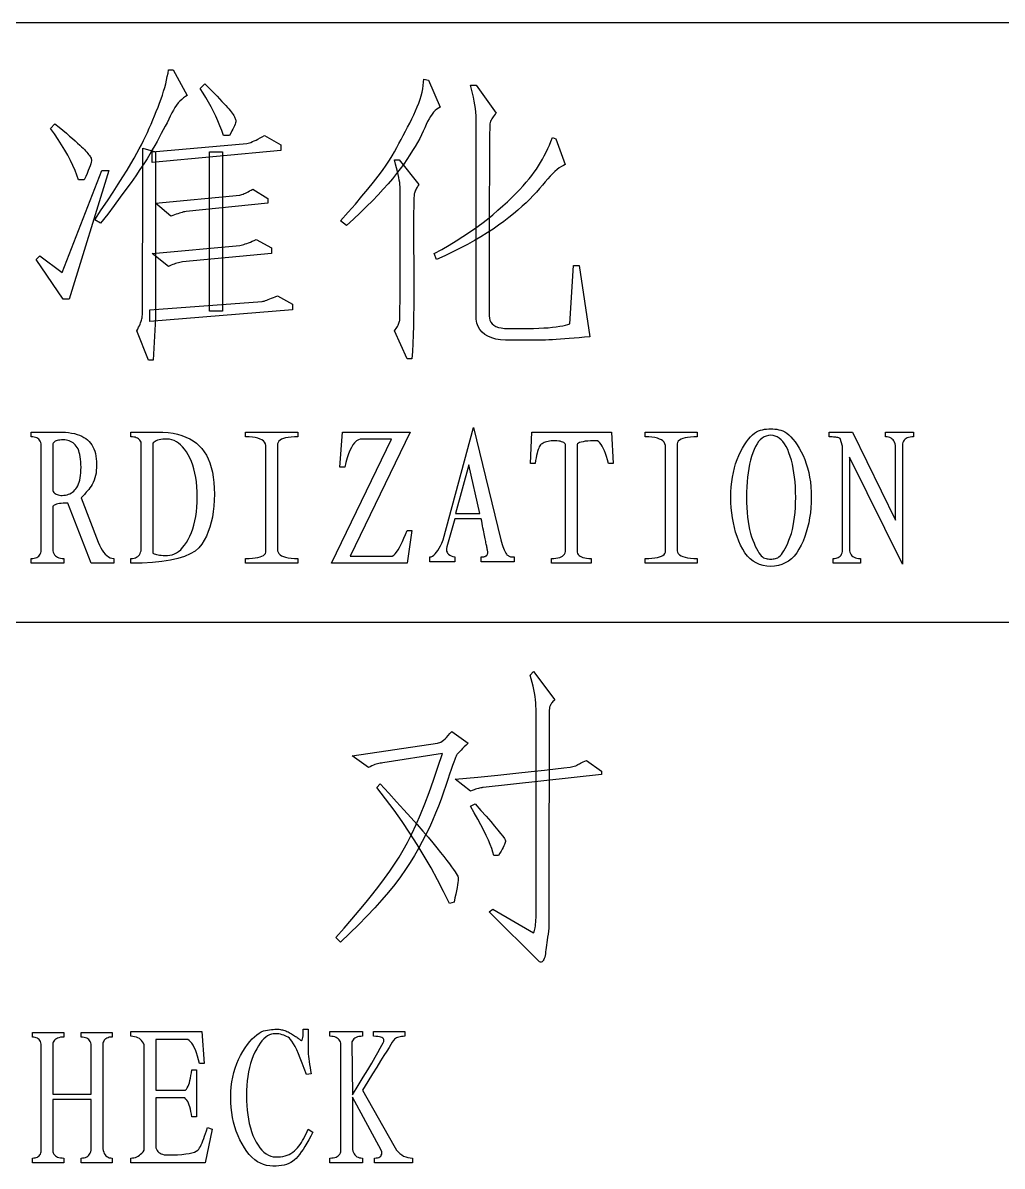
# Model space of a CAD drawing. Extents: x 0 to 420, y 0 to 297.
# Drawn here: x 242.16 to 251.97, y 23.56 to 35 of the extents above; entities that cross this region are included whole.
import ezdxf

# ---------------------------------------------------------------- set-up
doc = ezdxf.new("R2010")
doc.units = 0

msp = doc.modelspace()

# ---------------------------------------------------------------- linework, layer by layer
at = {"color": 7, "lineweight": 25}
for p, q in [((415, 35), (235, 35)), ((303, 29), (235, 29))]:
    msp.add_line(p, q, dxfattribs=at)
for points in [[(243.638, 34.067), (243.622, 34.035), (243.605, 34.001), (243.587, 33.967), (243.568, 33.93), (243.548, 33.893), (243.527, 33.854), (243.505, 33.814), (243.482, 33.773), (243.458, 33.73), (243.433, 33.686), (243.405, 33.639), (243.372, 33.588), (243.334, 33.531), (243.292, 33.469), (243.245, 33.402), (243.194, 33.331), (243.137, 33.254), (243.076, 33.173), (243.011, 33.086), (242.94, 32.995), (242.882, 33.03), (242.947, 33.128), (243.008, 33.22), (243.065, 33.306), (243.116, 33.386), (243.163, 33.459), (243.205, 33.527), (243.243, 33.589), (243.276, 33.645), (243.304, 33.695), (243.327, 33.739), (243.348, 33.78), (243.368, 33.821), (243.388, 33.863), (243.408, 33.904), (243.427, 33.946), (243.445, 33.987), (243.463, 34.029), (243.481, 34.071), (243.498, 34.113), (243.515, 34.155), (243.531, 34.197), (243.545, 34.238), (243.559, 34.278), (243.571, 34.316), (243.582, 34.354), (243.592, 34.391), (243.601, 34.428), (243.608, 34.463), (243.615, 34.497), (243.62, 34.53), (243.667, 34.53), (243.808, 34.272), (243.789, 34.262), (243.771, 34.249), (243.753, 34.234), (243.735, 34.217), (243.718, 34.198), (243.701, 34.176), (243.685, 34.152), (243.669, 34.126), (243.653, 34.098)], [(244.224, 34.138), (244.236, 34.123), (244.247, 34.109), (244.257, 34.096), (244.266, 34.083), (244.273, 34.072), (244.28, 34.061), (244.285, 34.051), (244.289, 34.042), (244.292, 34.034), (244.294, 34.026), (244.294, 34.018), (244.293, 34.009), (244.291, 33.998), (244.286, 33.985), (244.281, 33.971), (244.274, 33.955), (244.265, 33.937), (244.255, 33.918), (244.243, 33.897), (244.23, 33.874), (244.171, 33.874), (244.154, 33.923), (244.135, 33.971), (244.115, 34.019), (244.094, 34.067), (244.071, 34.114), (244.047, 34.161), (244.022, 34.207), (243.995, 34.253), (243.966, 34.298), (243.937, 34.343), (243.983, 34.39), (244.017, 34.355), (244.049, 34.323), (244.079, 34.293), (244.106, 34.265), (244.131, 34.239), (244.154, 34.214), (244.175, 34.192), (244.193, 34.172), (244.21, 34.154)], [(246.187, 33.95), (246.171, 33.915), (246.154, 33.879), (246.135, 33.842), (246.113, 33.803), (246.09, 33.763), (246.064, 33.721), (246.036, 33.678), (246.007, 33.633), (245.975, 33.587), (245.94, 33.54), (245.903, 33.491), (245.863, 33.44), (245.818, 33.388), (245.77, 33.334), (245.718, 33.278), (245.662, 33.22), (245.602, 33.161), (245.539, 33.099), (245.472, 33.036), (245.401, 32.972), (245.343, 33.018), (245.42, 33.105), (245.491, 33.187), (245.557, 33.264), (245.617, 33.336), (245.671, 33.404), (245.72, 33.466), (245.763, 33.524), (245.8, 33.577), (245.832, 33.625), (245.858, 33.669), (245.882, 33.71), (245.905, 33.751), (245.927, 33.792), (245.949, 33.833), (245.971, 33.874), (245.993, 33.915), (246.014, 33.956), (246.035, 33.997), (246.055, 34.038), (246.075, 34.079), (246.094, 34.12), (246.111, 34.159), (246.126, 34.197), (246.139, 34.235), (246.15, 34.271), (246.159, 34.306), (246.166, 34.34), (246.171, 34.373), (246.174, 34.405), (246.175, 34.436), (246.222, 34.425), (246.339, 34.155), (246.323, 34.147), (246.307, 34.136), (246.291, 34.122), (246.275, 34.106), (246.26, 34.086), (246.245, 34.064), (246.23, 34.04), (246.215, 34.013), (246.201, 33.983)], [(247.64, 31.987), (247.675, 32.573), (247.733, 32.573), (247.839, 31.858), (247.784, 31.854), (247.731, 31.849), (247.681, 31.845), (247.633, 31.841), (247.587, 31.838), (247.544, 31.834), (247.503, 31.831), (247.464, 31.828), (247.428, 31.826), (247.394, 31.823), (246.995, 31.823), (246.944, 31.827), (246.897, 31.835), (246.856, 31.847), (246.819, 31.863), (246.787, 31.882), (246.76, 31.905), (246.738, 31.931), (246.721, 31.962), (246.709, 31.996), (246.702, 32.034), (246.702, 34.003), (246.702, 34.036), (246.7, 34.07), (246.697, 34.106), (246.693, 34.142), (246.688, 34.179), (246.681, 34.217), (246.673, 34.256), (246.665, 34.295), (246.655, 34.336), (246.644, 34.378), (246.702, 34.378), (246.901, 34.097), (246.89, 34.085), (246.88, 34.073), (246.871, 34.061), (246.863, 34.05), (246.856, 34.038), (246.85, 34.026), (246.845, 34.015), (246.841, 34.003), (246.839, 33.991), (246.837, 33.979), (246.836, 33.95), (246.835, 33.884), (246.834, 33.783), (246.833, 33.646), (246.833, 33.473), (246.832, 33.264), (246.832, 33.019), (246.831, 32.738), (246.831, 32.422), (246.831, 32.069), (246.833, 32.045), (246.839, 32.023), (246.848, 32.004), (246.861, 31.987), (246.878, 31.973), (246.899, 31.961), (246.923, 31.952), (246.951, 31.946), (246.983, 31.942), (247.019, 31.94), (247.276, 31.94), (247.329, 31.943), (247.377, 31.946), (247.422, 31.949), (247.464, 31.953), (247.502, 31.958), (247.537, 31.963), (247.568, 31.968), (247.595, 31.974), (247.619, 31.98)], [(242.718, 33.429), (242.702, 33.476), (242.684, 33.524), (242.663, 33.573), (242.639, 33.624), (242.612, 33.675), (242.583, 33.727), (242.55, 33.78), (242.515, 33.834), (242.477, 33.888), (242.437, 33.944), (242.483, 33.991), (242.524, 33.957), (242.562, 33.925), (242.597, 33.895), (242.63, 33.867), (242.659, 33.842), (242.686, 33.818), (242.71, 33.797), (242.731, 33.777), (242.749, 33.76), (242.765, 33.745), (242.778, 33.731), (242.79, 33.718), (242.802, 33.706), (242.812, 33.694), (242.82, 33.684), (242.828, 33.673), (242.834, 33.664), (242.84, 33.655), (242.844, 33.647), (242.847, 33.64), (242.848, 33.631), (242.848, 33.62), (242.845, 33.606), (242.841, 33.589), (242.835, 33.569), (242.827, 33.547), (242.817, 33.521), (242.805, 33.493), (242.792, 33.462), (242.776, 33.429)], [(243.456, 33.71), (244.405, 33.792), (244.418, 33.795), (244.431, 33.799), (244.446, 33.804), (244.462, 33.811), (244.479, 33.818), (244.497, 33.827), (244.516, 33.837), (244.537, 33.848), (244.558, 33.86), (244.581, 33.874), (244.745, 33.78), (244.745, 33.722), (243.456, 33.604)], [(246.978, 33.013), (246.925, 32.974), (246.87, 32.936), (246.811, 32.897), (246.749, 32.859), (246.683, 32.821), (246.614, 32.783), (246.542, 32.745), (246.466, 32.707), (246.386, 32.669), (246.304, 32.632), (246.28, 32.69), (246.356, 32.733), (246.43, 32.775), (246.5, 32.818), (246.568, 32.861), (246.633, 32.904), (246.696, 32.948), (246.756, 32.991), (246.813, 33.035), (246.867, 33.08), (246.919, 33.124), (246.968, 33.168), (247.014, 33.21), (247.057, 33.252), (247.098, 33.292), (247.136, 33.33), (247.171, 33.368), (247.203, 33.404), (247.232, 33.439), (247.259, 33.473), (247.282, 33.505), (247.304, 33.537), (247.325, 33.569), (247.345, 33.602), (247.365, 33.636), (247.383, 33.67), (247.401, 33.705), (247.418, 33.741), (247.434, 33.777), (247.449, 33.813), (247.464, 33.851), (247.499, 33.839), (247.593, 33.581), (247.574, 33.573), (247.554, 33.562), (247.533, 33.548), (247.511, 33.531), (247.489, 33.512), (247.466, 33.49), (247.441, 33.466), (247.417, 33.438), (247.391, 33.409), (247.364, 33.376), (247.336, 33.342), (247.306, 33.307), (247.273, 33.272), (247.238, 33.236), (247.2, 33.2), (247.16, 33.164), (247.118, 33.127), (247.074, 33.089), (247.027, 33.051)], [(243.362, 33.745), (243.491, 33.71), (243.491, 32.046), (243.468, 31.624), (243.421, 31.624), (243.304, 31.917), (243.313, 31.935), (243.321, 31.953), (243.328, 31.969), (243.335, 31.984), (243.34, 31.999), (243.345, 32.013), (243.349, 32.025), (243.352, 32.037), (243.355, 32.048), (243.356, 32.058), (243.358, 32.083), (243.359, 32.14), (243.359, 32.229), (243.36, 32.35), (243.361, 32.503), (243.361, 32.688), (243.362, 32.904), (243.362, 33.153), (243.362, 33.433)], [(244.03, 32.116), (244.03, 33.71), (244.159, 33.71), (244.159, 32.116)], [(246.081, 33.288), (246.079, 33.273), (246.077, 33.246), (246.076, 33.208), (246.075, 33.159), (246.074, 33.098), (246.073, 33.025), (246.073, 32.941), (246.074, 32.846), (246.074, 32.739), (246.075, 32.62), (246.076, 32.498), (246.076, 32.382), (246.076, 32.271), (246.075, 32.164), (246.074, 32.063), (246.072, 31.968), (246.069, 31.877), (246.066, 31.791), (246.062, 31.711), (246.058, 31.636), (246.011, 31.636), (245.882, 31.917), (245.891, 31.929), (245.899, 31.94), (245.906, 31.951), (245.913, 31.962), (245.918, 31.973), (245.923, 31.983), (245.927, 31.993), (245.931, 32.003), (245.933, 32.013), (245.935, 32.022), (245.936, 32.037), (245.937, 32.063), (245.938, 32.101), (245.938, 32.149), (245.939, 32.208), (245.94, 32.279), (245.94, 32.361), (245.94, 32.454), (245.94, 32.558), (245.94, 32.673), (245.94, 32.788), (245.94, 32.893), (245.94, 32.987), (245.94, 33.07), (245.94, 33.143), (245.94, 33.205), (245.94, 33.256), (245.94, 33.297), (245.94, 33.327), (245.94, 33.347), (245.94, 33.362), (245.938, 33.38), (245.935, 33.401), (245.931, 33.425), (245.926, 33.452), (245.919, 33.482), (245.912, 33.514), (245.903, 33.549), (245.893, 33.587), (245.882, 33.628), (245.929, 33.628), (246.128, 33.382), (246.121, 33.372), (246.115, 33.363), (246.109, 33.354), (246.104, 33.344), (246.099, 33.335), (246.094, 33.326), (246.09, 33.316), (246.087, 33.307), (246.084, 33.297)], [(242.554, 32.503), (242.952, 33.522), (243.022, 33.522), (242.624, 32.233), (242.565, 32.233), (242.296, 32.632), (242.331, 32.667)], [(244.464, 33.335), (244.616, 33.241), (244.616, 33.194), (243.796, 33.112), (243.784, 33.11), (243.771, 33.107), (243.758, 33.103), (243.743, 33.099), (243.729, 33.095), (243.713, 33.09), (243.697, 33.084), (243.68, 33.078), (243.662, 33.072), (243.644, 33.065), (243.491, 33.194), (244.335, 33.276), (244.345, 33.279), (244.355, 33.282), (244.366, 33.286), (244.378, 33.291), (244.391, 33.297), (244.404, 33.303), (244.418, 33.31), (244.432, 33.318), (244.448, 33.326)], [(243.62, 32.561), (243.456, 32.69), (244.335, 32.772), (244.347, 32.775), (244.36, 32.778), (244.374, 32.783), (244.389, 32.787), (244.405, 32.793), (244.422, 32.799), (244.44, 32.806), (244.459, 32.814), (244.478, 32.822), (244.499, 32.831), (244.651, 32.749), (244.651, 32.69), (243.761, 32.608), (243.747, 32.606), (243.733, 32.603), (243.719, 32.599), (243.705, 32.595), (243.69, 32.591), (243.676, 32.586), (243.662, 32.58), (243.648, 32.575), (243.634, 32.568)], [(244.71, 32.268), (244.862, 32.186), (244.862, 32.128), (243.433, 32.011), (243.433, 32.128), (244.558, 32.21), (244.568, 32.213), (244.579, 32.216), (244.591, 32.22), (244.605, 32.225), (244.619, 32.23), (244.635, 32.237), (244.652, 32.244), (244.67, 32.251), (244.689, 32.259)], [(242.462, 30.162), (242.462, 29.716), (242.466, 29.701), (242.472, 29.688), (242.479, 29.676), (242.487, 29.666), (242.497, 29.658), (242.509, 29.651), (242.522, 29.645), (242.537, 29.641), (242.554, 29.639), (242.572, 29.638), (242.572, 29.591), (242.244, 29.591), (242.244, 29.638), (242.26, 29.639), (242.275, 29.641), (242.289, 29.644), (242.301, 29.649), (242.312, 29.656), (242.321, 29.663), (242.329, 29.673), (242.336, 29.683), (242.341, 29.695), (242.345, 29.708), (242.345, 30.787), (242.341, 30.8), (242.336, 30.812), (242.329, 30.822), (242.321, 30.832), (242.312, 30.839), (242.301, 30.846), (242.289, 30.85), (242.275, 30.854), (242.26, 30.856), (242.244, 30.857), (242.244, 30.904), (242.587, 30.904), (242.619, 30.9), (242.649, 30.895), (242.678, 30.889), (242.704, 30.881), (242.729, 30.872), (242.752, 30.862), (242.773, 30.851), (242.792, 30.839), (242.81, 30.825), (242.826, 30.81), (242.84, 30.794), (242.852, 30.776), (242.863, 30.756), (242.873, 30.736), (242.881, 30.713), (242.888, 30.689), (242.893, 30.664), (242.897, 30.637), (242.899, 30.609), (242.9, 30.579), (242.899, 30.55), (242.897, 30.521), (242.894, 30.494), (242.889, 30.469), (242.883, 30.445), (242.876, 30.422), (242.867, 30.401), (242.857, 30.381), (242.846, 30.362), (242.833, 30.345), (242.821, 30.329), (242.809, 30.315), (242.797, 30.302), (242.787, 30.29), (242.778, 30.28), (242.769, 30.271), (242.762, 30.263), (242.755, 30.256), (242.749, 30.251), (242.744, 30.247), (242.915, 29.802), (242.928, 29.772), (242.942, 29.746), (242.956, 29.722), (242.97, 29.701), (242.986, 29.683), (243.002, 29.668), (243.018, 29.656), (243.035, 29.647), (243.053, 29.641), (243.072, 29.638), (243.072, 29.591), (242.845, 29.591), (242.611, 30.193), (242.587, 30.192), (242.565, 30.192), (242.545, 30.19), (242.527, 30.188), (242.511, 30.185), (242.497, 30.182), (242.486, 30.177), (242.476, 30.173), (242.468, 30.167)], [(243.244, 29.638), (243.26, 29.639), (243.275, 29.641), (243.289, 29.645), (243.301, 29.651), (243.312, 29.658), (243.321, 29.666), (243.329, 29.676), (243.336, 29.688), (243.341, 29.701), (243.345, 29.716), (243.345, 30.802), (243.34, 30.813), (243.334, 30.822), (243.326, 30.83), (243.318, 30.837), (243.308, 30.843), (243.297, 30.848), (243.286, 30.852), (243.273, 30.855), (243.259, 30.856), (243.244, 30.857), (243.244, 30.904), (243.564, 30.904), (243.616, 30.899), (243.665, 30.892), (243.711, 30.882), (243.754, 30.87), (243.794, 30.855), (243.832, 30.837), (243.867, 30.817), (243.899, 30.794), (243.928, 30.768), (243.955, 30.74), (243.978, 30.708), (244, 30.674), (244.018, 30.636), (244.035, 30.595), (244.048, 30.551), (244.06, 30.504), (244.068, 30.453), (244.075, 30.4), (244.078, 30.343), (244.08, 30.283), (244.078, 30.222), (244.075, 30.164), (244.068, 30.108), (244.06, 30.054), (244.048, 30.003), (244.035, 29.954), (244.018, 29.908), (244, 29.864), (243.978, 29.822), (243.955, 29.783), (243.925, 29.746), (243.886, 29.714), (243.838, 29.685), (243.781, 29.66), (243.714, 29.639), (243.639, 29.622), (243.554, 29.608), (243.46, 29.599), (243.356, 29.593), (243.244, 29.591)], [(244.712, 30.787), (244.712, 29.716), (244.717, 29.701), (244.725, 29.688), (244.737, 29.676), (244.752, 29.666), (244.771, 29.658), (244.793, 29.651), (244.818, 29.645), (244.847, 29.641), (244.88, 29.639), (244.915, 29.638), (244.915, 29.591), (244.392, 29.591), (244.392, 29.638), (244.428, 29.639), (244.46, 29.641), (244.489, 29.644), (244.515, 29.648), (244.537, 29.654), (244.555, 29.661), (244.57, 29.669), (244.582, 29.678), (244.59, 29.689), (244.595, 29.701), (244.595, 30.771), (244.59, 30.787), (244.582, 30.802), (244.57, 30.815), (244.555, 30.826), (244.537, 30.835), (244.515, 30.843), (244.489, 30.849), (244.46, 30.853), (244.428, 30.856), (244.392, 30.857), (244.392, 30.904), (244.915, 30.904), (244.915, 30.857), (244.88, 30.856), (244.847, 30.854), (244.818, 30.85), (244.793, 30.846), (244.771, 30.839), (244.752, 30.832), (244.737, 30.822), (244.725, 30.812), (244.717, 30.8)], [(245.853, 30.833), (245.54, 30.833), (245.521, 30.826), (245.502, 30.815), (245.484, 30.798), (245.467, 30.777), (245.451, 30.751), (245.435, 30.721), (245.421, 30.686), (245.408, 30.646), (245.396, 30.601), (245.384, 30.552), (245.337, 30.552), (245.361, 30.904), (246.04, 30.904), (245.439, 29.662), (245.861, 29.662), (245.875, 29.673), (245.889, 29.687), (245.904, 29.704), (245.918, 29.725), (245.933, 29.749), (245.948, 29.777), (245.963, 29.808), (245.978, 29.842), (245.994, 29.879), (246.009, 29.919), (246.056, 29.919), (246.009, 29.591), (245.251, 29.591)], [(246.814, 29.724), (246.812, 29.732), (246.81, 29.741), (246.809, 29.751), (246.806, 29.761), (246.804, 29.772), (246.802, 29.784), (246.799, 29.796), (246.796, 29.809), (246.794, 29.823), (246.79, 29.837), (246.787, 29.853), (246.784, 29.869), (246.78, 29.886), (246.777, 29.905), (246.773, 29.924), (246.769, 29.945), (246.765, 29.966), (246.76, 29.989), (246.756, 30.012), (246.751, 30.037), (246.486, 30.037), (246.408, 29.755), (246.404, 29.74), (246.403, 29.726), (246.405, 29.713), (246.409, 29.702), (246.415, 29.691), (246.425, 29.681), (246.436, 29.673), (246.45, 29.665), (246.467, 29.659), (246.486, 29.654), (246.486, 29.607), (246.236, 29.607), (246.236, 29.654), (246.25, 29.657), (246.264, 29.663), (246.277, 29.672), (246.291, 29.685), (246.304, 29.701), (246.317, 29.719), (246.33, 29.741), (246.343, 29.766), (246.356, 29.794), (246.369, 29.826), (246.673, 30.951), (246.947, 29.826), (246.954, 29.802), (246.962, 29.78), (246.969, 29.76), (246.975, 29.742), (246.982, 29.726), (246.988, 29.712), (246.994, 29.7), (246.999, 29.691), (247.004, 29.683), (247.009, 29.677), (247.014, 29.673), (247.02, 29.669), (247.025, 29.665), (247.032, 29.662), (247.038, 29.66), (247.046, 29.657), (247.053, 29.656), (247.062, 29.655), (247.07, 29.654), (247.08, 29.654), (247.08, 29.607), (246.751, 29.607), (246.751, 29.654), (246.759, 29.654), (246.766, 29.654), (246.773, 29.655), (246.779, 29.656), (246.785, 29.658), (246.79, 29.659), (246.795, 29.661), (246.799, 29.664), (246.803, 29.666), (246.806, 29.669), (246.809, 29.673), (246.811, 29.677), (246.813, 29.681), (246.815, 29.686), (246.816, 29.691), (246.816, 29.697), (246.816, 29.703), (246.816, 29.709), (246.815, 29.716)], [(247.915, 30.818), (247.88, 30.817), (247.847, 30.816), (247.818, 30.814), (247.793, 30.812), (247.771, 30.808), (247.752, 30.804), (247.737, 30.799), (247.725, 30.793), (247.717, 30.786), (247.712, 30.779), (247.712, 29.701), (247.717, 29.689), (247.723, 29.678), (247.732, 29.669), (247.742, 29.661), (247.755, 29.654), (247.77, 29.648), (247.788, 29.644), (247.807, 29.641), (247.829, 29.639), (247.853, 29.638), (247.853, 29.591), (247.455, 29.591), (247.455, 29.638), (247.478, 29.639), (247.5, 29.641), (247.52, 29.644), (247.537, 29.649), (247.552, 29.656), (247.565, 29.663), (247.576, 29.673), (247.585, 29.683), (247.591, 29.695), (247.595, 29.708), (247.595, 30.779), (247.591, 30.786), (247.585, 30.793), (247.577, 30.799), (247.568, 30.804), (247.556, 30.808), (247.543, 30.812), (247.527, 30.814), (247.51, 30.816), (247.491, 30.817), (247.47, 30.818), (247.452, 30.816), (247.435, 30.814), (247.42, 30.811), (247.405, 30.807), (247.392, 30.803), (247.38, 30.799), (247.37, 30.793), (247.36, 30.788), (247.352, 30.782), (247.345, 30.775), (247.339, 30.767), (247.333, 30.756), (247.327, 30.743), (247.321, 30.729), (247.316, 30.711), (247.31, 30.692), (247.305, 30.67), (247.3, 30.646), (247.295, 30.62), (247.29, 30.591), (247.244, 30.591), (247.259, 30.904), (248.056, 30.904), (248.072, 30.591), (248.025, 30.591), (248.015, 30.627), (248.005, 30.66), (247.995, 30.69), (247.985, 30.717), (247.974, 30.742), (247.963, 30.763), (247.952, 30.781), (247.94, 30.796), (247.928, 30.808)], [(248.712, 30.787), (248.712, 29.716), (248.717, 29.701), (248.725, 29.688), (248.737, 29.676), (248.752, 29.666), (248.771, 29.658), (248.793, 29.651), (248.818, 29.645), (248.847, 29.641), (248.88, 29.639), (248.915, 29.638), (248.915, 29.591), (248.392, 29.591), (248.392, 29.638), (248.428, 29.639), (248.46, 29.641), (248.489, 29.644), (248.515, 29.648), (248.537, 29.654), (248.555, 29.661), (248.57, 29.669), (248.582, 29.678), (248.59, 29.689), (248.595, 29.701), (248.595, 30.771), (248.59, 30.787), (248.582, 30.802), (248.57, 30.815), (248.555, 30.826), (248.537, 30.835), (248.515, 30.843), (248.489, 30.849), (248.46, 30.853), (248.428, 30.856), (248.392, 30.857), (248.392, 30.904), (248.915, 30.904), (248.915, 30.857), (248.88, 30.856), (248.847, 30.854), (248.818, 30.85), (248.793, 30.846), (248.771, 30.839), (248.752, 30.832), (248.737, 30.822), (248.725, 30.812), (248.717, 30.8)], [(249.349, 30.708), (249.369, 30.744), (249.388, 30.777), (249.408, 30.806), (249.428, 30.833), (249.448, 30.856), (249.468, 30.876), (249.488, 30.892), (249.508, 30.906), (249.528, 30.916), (249.548, 30.923), (249.569, 30.928), (249.589, 30.932), (249.609, 30.935), (249.63, 30.936), (249.65, 30.937), (249.67, 30.936), (249.69, 30.935), (249.711, 30.932), (249.731, 30.928), (249.751, 30.923), (249.772, 30.916), (249.792, 30.906), (249.812, 30.892), (249.833, 30.876), (249.853, 30.856), (249.873, 30.833), (249.894, 30.806), (249.914, 30.777), (249.934, 30.744), (249.955, 30.708), (249.974, 30.67), (249.991, 30.63), (250.006, 30.588), (250.02, 30.545), (250.031, 30.5), (250.04, 30.454), (250.047, 30.406), (250.052, 30.356), (250.055, 30.304), (250.056, 30.251), (250.055, 30.198), (250.052, 30.146), (250.047, 30.095), (250.04, 30.045), (250.031, 29.996), (250.02, 29.949), (250.006, 29.903), (249.991, 29.858), (249.974, 29.814), (249.955, 29.771), (249.933, 29.731), (249.91, 29.695), (249.884, 29.663), (249.857, 29.636), (249.828, 29.613), (249.796, 29.594), (249.763, 29.579), (249.727, 29.568), (249.689, 29.562), (249.65, 29.56), (249.61, 29.562), (249.573, 29.568), (249.537, 29.579), (249.504, 29.594), (249.473, 29.613), (249.444, 29.636), (249.417, 29.663), (249.392, 29.695), (249.37, 29.731), (249.349, 29.771), (249.33, 29.814), (249.314, 29.858), (249.299, 29.903), (249.287, 29.949), (249.276, 29.996), (249.267, 30.045), (249.26, 30.095), (249.255, 30.146), (249.252, 30.198), (249.251, 30.251), (249.252, 30.304), (249.255, 30.356), (249.26, 30.406), (249.267, 30.454), (249.276, 30.5), (249.287, 30.545), (249.299, 30.588), (249.314, 30.63), (249.33, 30.67)], [(250.369, 30.763), (250.345, 30.841), (250.338, 30.844), (250.331, 30.847), (250.322, 30.849), (250.313, 30.851), (250.302, 30.853), (250.291, 30.854), (250.278, 30.855), (250.265, 30.856), (250.251, 30.857), (250.236, 30.857), (250.236, 30.904), (250.47, 30.904), (250.9, 30.021), (250.9, 30.771), (250.896, 30.787), (250.891, 30.802), (250.884, 30.815), (250.876, 30.826), (250.867, 30.835), (250.856, 30.843), (250.844, 30.849), (250.83, 30.853), (250.815, 30.856), (250.798, 30.857), (250.798, 30.904), (251.08, 30.904), (251.08, 30.857), (251.062, 30.856), (251.045, 30.854), (251.03, 30.85), (251.017, 30.846), (251.005, 30.839), (250.995, 30.832), (250.987, 30.822), (250.98, 30.812), (250.974, 30.8), (250.97, 30.787), (250.97, 29.583), (250.439, 30.654), (250.439, 29.716), (250.443, 29.701), (250.448, 29.688), (250.455, 29.676), (250.464, 29.666), (250.474, 29.658), (250.486, 29.651), (250.499, 29.645), (250.514, 29.641), (250.53, 29.639), (250.548, 29.638), (250.548, 29.591), (250.275, 29.591), (250.275, 29.638), (250.29, 29.639), (250.304, 29.641), (250.316, 29.644), (250.327, 29.649), (250.337, 29.656), (250.346, 29.663), (250.354, 29.673), (250.36, 29.683), (250.365, 29.695), (250.369, 29.708)], [(242.697, 30.763), (242.687, 30.775), (242.676, 30.786), (242.665, 30.795), (242.653, 30.803), (242.64, 30.81), (242.626, 30.816), (242.612, 30.82), (242.597, 30.823), (242.581, 30.825), (242.564, 30.826), (242.547, 30.825), (242.532, 30.824), (242.519, 30.822), (242.506, 30.819), (242.496, 30.816), (242.486, 30.812), (242.478, 30.806), (242.471, 30.801), (242.466, 30.794), (242.462, 30.787), (242.462, 30.318), (242.466, 30.309), (242.471, 30.301), (242.477, 30.294), (242.485, 30.288), (242.494, 30.283), (242.504, 30.278), (242.515, 30.275), (242.527, 30.273), (242.541, 30.271), (242.556, 30.271), (242.573, 30.272), (242.589, 30.274), (242.604, 30.277), (242.619, 30.282), (242.633, 30.287), (242.647, 30.295), (242.659, 30.303), (242.671, 30.313), (242.682, 30.325), (242.693, 30.337), (242.702, 30.351), (242.711, 30.367), (242.719, 30.385), (242.725, 30.404), (242.731, 30.424), (242.735, 30.447), (242.739, 30.47), (242.742, 30.496), (242.743, 30.523), (242.744, 30.552), (242.743, 30.581), (242.742, 30.608), (242.739, 30.633), (242.736, 30.657), (242.732, 30.679), (242.727, 30.699), (242.721, 30.718), (242.714, 30.735), (242.706, 30.75)], [(243.462, 29.693), (243.469, 29.688), (243.478, 29.684), (243.489, 29.681), (243.501, 29.678), (243.515, 29.675), (243.531, 29.673), (243.548, 29.671), (243.567, 29.67), (243.588, 29.67), (243.611, 29.669), (243.634, 29.671), (243.657, 29.676), (243.679, 29.684), (243.7, 29.695), (243.721, 29.709), (243.742, 29.727), (243.761, 29.748), (243.781, 29.772), (243.8, 29.799), (243.818, 29.829), (243.835, 29.863), (243.85, 29.898), (243.864, 29.935), (243.875, 29.974), (243.885, 30.016), (243.893, 30.06), (243.9, 30.105), (243.904, 30.153), (243.907, 30.203), (243.908, 30.255), (243.907, 30.307), (243.904, 30.357), (243.9, 30.405), (243.893, 30.45), (243.885, 30.494), (243.875, 30.535), (243.864, 30.574), (243.85, 30.61), (243.835, 30.645), (243.818, 30.677), (243.8, 30.707), (243.781, 30.733), (243.761, 30.757), (243.741, 30.777), (243.72, 30.794), (243.699, 30.808), (243.677, 30.819), (243.654, 30.827), (243.631, 30.832), (243.607, 30.833), (243.584, 30.833), (243.562, 30.832), (243.543, 30.829), (243.526, 30.826), (243.51, 30.822), (243.497, 30.817), (243.485, 30.81), (243.476, 30.803), (243.468, 30.795), (243.462, 30.787)], [(249.408, 30.251), (249.408, 30.199), (249.41, 30.148), (249.413, 30.099), (249.418, 30.053), (249.423, 30.009), (249.43, 29.967), (249.438, 29.928), (249.448, 29.89), (249.458, 29.855), (249.47, 29.822), (249.483, 29.791), (249.495, 29.763), (249.507, 29.738), (249.52, 29.716), (249.532, 29.697), (249.544, 29.68), (249.556, 29.666), (249.568, 29.655), (249.579, 29.647), (249.591, 29.642), (249.603, 29.638), (249.615, 29.636), (249.626, 29.634), (249.638, 29.633), (249.65, 29.632), (249.662, 29.633), (249.673, 29.634), (249.685, 29.636), (249.697, 29.638), (249.708, 29.642), (249.72, 29.647), (249.732, 29.655), (249.744, 29.666), (249.757, 29.68), (249.769, 29.697), (249.782, 29.716), (249.794, 29.738), (249.807, 29.763), (249.82, 29.791), (249.833, 29.822), (249.846, 29.855), (249.857, 29.89), (249.867, 29.928), (249.876, 29.967), (249.883, 30.009), (249.889, 30.053), (249.894, 30.099), (249.897, 30.148), (249.899, 30.199), (249.9, 30.251), (249.899, 30.304), (249.897, 30.355), (249.894, 30.405), (249.889, 30.452), (249.883, 30.497), (249.876, 30.541), (249.867, 30.583), (249.857, 30.623), (249.846, 30.661), (249.833, 30.697), (249.82, 30.73), (249.805, 30.76), (249.789, 30.786), (249.772, 30.809), (249.754, 30.828), (249.735, 30.844), (249.716, 30.857), (249.695, 30.865), (249.673, 30.871), (249.65, 30.872), (249.627, 30.871), (249.605, 30.865), (249.584, 30.857), (249.565, 30.844), (249.546, 30.828), (249.529, 30.809), (249.513, 30.786), (249.497, 30.76), (249.483, 30.73), (249.47, 30.697), (249.458, 30.661), (249.448, 30.623), (249.438, 30.583), (249.43, 30.541), (249.423, 30.497), (249.418, 30.452), (249.413, 30.405), (249.41, 30.355), (249.408, 30.304)], [(246.736, 30.091), (246.626, 30.576), (246.494, 30.091)], [(247.435, 28.143), (247.433, 28.115), (247.432, 28.044), (247.432, 27.93), (247.431, 27.774), (247.43, 27.575), (247.43, 27.333), (247.429, 27.049), (247.429, 26.722), (247.429, 26.353), (247.429, 25.94), (247.424, 25.908), (247.42, 25.878), (247.416, 25.848), (247.412, 25.82), (247.408, 25.794), (247.405, 25.769), (247.402, 25.745), (247.399, 25.723), (247.396, 25.702), (247.394, 25.683), (247.391, 25.665), (247.387, 25.649), (247.383, 25.636), (247.379, 25.624), (247.373, 25.615), (247.367, 25.608), (247.36, 25.603), (247.352, 25.6), (247.344, 25.599), (247.335, 25.601), (246.831, 26.104), (246.866, 26.128), (247.276, 25.893), (247.281, 25.904), (247.285, 25.916), (247.288, 25.929), (247.291, 25.944), (247.294, 25.961), (247.296, 25.979), (247.298, 25.999), (247.299, 26.021), (247.3, 26.044), (247.3, 26.069), (247.3, 28.132), (247.299, 28.163), (247.297, 28.194), (247.295, 28.226), (247.29, 28.259), (247.285, 28.293), (247.279, 28.327), (247.271, 28.362), (247.262, 28.398), (247.252, 28.434), (247.241, 28.472), (247.276, 28.507), (247.487, 28.226), (247.478, 28.216), (247.47, 28.207), (247.463, 28.198), (247.456, 28.19), (247.451, 28.182), (247.446, 28.173), (247.442, 28.166), (247.439, 28.158), (247.436, 28.151)], [(246.04, 26.597), (245.994, 26.525), (245.943, 26.452), (245.886, 26.377), (245.824, 26.3), (245.757, 26.222), (245.685, 26.141), (245.607, 26.058), (245.524, 25.974), (245.436, 25.888), (245.343, 25.8), (245.296, 25.847), (245.378, 25.939), (245.456, 26.029), (245.53, 26.116), (245.6, 26.2), (245.665, 26.282), (245.726, 26.361), (245.783, 26.437), (245.836, 26.51), (245.884, 26.581), (245.929, 26.649), (245.971, 26.72), (246.014, 26.798), (246.056, 26.883), (246.099, 26.976), (246.143, 27.076), (246.186, 27.183), (246.23, 27.298), (246.274, 27.42), (246.318, 27.55), (246.362, 27.686), (245.765, 27.593), (245.753, 27.592), (245.74, 27.591), (245.727, 27.588), (245.714, 27.585), (245.7, 27.581), (245.686, 27.576), (245.671, 27.57), (245.656, 27.563), (245.64, 27.555), (245.624, 27.546), (245.46, 27.663), (246.315, 27.792), (246.325, 27.793), (246.336, 27.797), (246.348, 27.802), (246.36, 27.811), (246.374, 27.821), (246.389, 27.834), (246.404, 27.849), (246.42, 27.867), (246.438, 27.887), (246.456, 27.909), (246.62, 27.792), (246.6, 27.772), (246.582, 27.753), (246.565, 27.737), (246.551, 27.722), (246.538, 27.708), (246.527, 27.697), (246.518, 27.687), (246.511, 27.679), (246.506, 27.673), (246.503, 27.669), (246.5, 27.662), (246.494, 27.648), (246.486, 27.628), (246.477, 27.601), (246.465, 27.568), (246.451, 27.528), (246.435, 27.481), (246.417, 27.427), (246.396, 27.367), (246.374, 27.3), (246.35, 27.229), (246.323, 27.159), (246.295, 27.089), (246.264, 27.018), (246.232, 26.948), (246.198, 26.878), (246.161, 26.808), (246.123, 26.737), (246.082, 26.667)], [(247.956, 27.511), (247.956, 27.476), (246.772, 27.347), (246.765, 27.346), (246.756, 27.345), (246.746, 27.343), (246.735, 27.341), (246.723, 27.338), (246.709, 27.334), (246.695, 27.329), (246.679, 27.324), (246.662, 27.318), (246.644, 27.311), (246.491, 27.429), (246.716, 27.451), (246.918, 27.472), (247.097, 27.49), (247.252, 27.506), (247.385, 27.521), (247.494, 27.533), (247.58, 27.544), (247.642, 27.552), (247.682, 27.559), (247.698, 27.563), (247.704, 27.567), (247.71, 27.571), (247.718, 27.576), (247.726, 27.58), (247.736, 27.585), (247.747, 27.591), (247.76, 27.597), (247.773, 27.603), (247.788, 27.609), (247.804, 27.616)], [(246.48, 26.198), (246.433, 26.186), (246.375, 26.306), (246.314, 26.424), (246.249, 26.542), (246.181, 26.659), (246.11, 26.775), (246.036, 26.891), (245.959, 27.006), (245.878, 27.12), (245.794, 27.234), (245.706, 27.347), (245.741, 27.382), (245.825, 27.291), (245.904, 27.204), (245.978, 27.123), (246.046, 27.047), (246.109, 26.976), (246.167, 26.91), (246.219, 26.849), (246.266, 26.793), (246.308, 26.742), (246.345, 26.696), (246.377, 26.655), (246.406, 26.617), (246.432, 26.583), (246.454, 26.553), (246.474, 26.526), (246.49, 26.504), (246.502, 26.485), (246.512, 26.469), (246.518, 26.458), (246.521, 26.45), (246.521, 26.442), (246.521, 26.431), (246.519, 26.415), (246.517, 26.396), (246.513, 26.372), (246.509, 26.345), (246.503, 26.314), (246.496, 26.279), (246.488, 26.241)], [(246.644, 27.159), (246.69, 27.183), (246.748, 27.118), (246.8, 27.059), (246.846, 27.007), (246.885, 26.96), (246.919, 26.92), (246.946, 26.887), (246.968, 26.859), (246.983, 26.838), (246.992, 26.822), (246.995, 26.813), (246.994, 26.807), (246.992, 26.798), (246.989, 26.788), (246.984, 26.776), (246.978, 26.762), (246.97, 26.747), (246.961, 26.729), (246.95, 26.71), (246.938, 26.689), (246.925, 26.667), (246.878, 26.667), (246.869, 26.699), (246.857, 26.735), (246.842, 26.775), (246.824, 26.819), (246.802, 26.866), (246.777, 26.917), (246.748, 26.972), (246.717, 27.031), (246.682, 27.093)], [(242.345, 24.779), (242.341, 24.792), (242.337, 24.804), (242.331, 24.815), (242.324, 24.824), (242.316, 24.831), (242.307, 24.838), (242.296, 24.843), (242.285, 24.846), (242.273, 24.848), (242.259, 24.849), (242.259, 24.896), (242.572, 24.896), (242.572, 24.849), (242.554, 24.848), (242.537, 24.847), (242.522, 24.843), (242.509, 24.839), (242.497, 24.833), (242.487, 24.827), (242.479, 24.818), (242.472, 24.809), (242.466, 24.798), (242.462, 24.787), (242.462, 24.279), (242.845, 24.279), (242.845, 24.779), (242.841, 24.792), (242.836, 24.804), (242.829, 24.815), (242.821, 24.824), (242.812, 24.831), (242.801, 24.838), (242.789, 24.843), (242.775, 24.846), (242.76, 24.848), (242.744, 24.849), (242.744, 24.896), (243.056, 24.896), (243.056, 24.849), (243.041, 24.848), (243.027, 24.847), (243.015, 24.843), (243.004, 24.839), (242.994, 24.833), (242.985, 24.827), (242.977, 24.818), (242.971, 24.809), (242.966, 24.798), (242.962, 24.787), (242.962, 23.732), (242.966, 23.714), (242.971, 23.698), (242.977, 23.684), (242.985, 23.672), (242.994, 23.662), (243.004, 23.653), (243.015, 23.647), (243.027, 23.642), (243.041, 23.639), (243.056, 23.638), (243.056, 23.591), (242.744, 23.591), (242.744, 23.638), (242.76, 23.639), (242.775, 23.641), (242.789, 23.645), (242.801, 23.651), (242.812, 23.658), (242.821, 23.666), (242.829, 23.676), (242.836, 23.688), (242.841, 23.701), (242.845, 23.716), (242.845, 24.224), (242.462, 24.224), (242.462, 23.701), (242.466, 23.689), (242.472, 23.678), (242.479, 23.669), (242.487, 23.661), (242.497, 23.654), (242.509, 23.648), (242.522, 23.644), (242.537, 23.641), (242.554, 23.639), (242.572, 23.638), (242.572, 23.591), (242.259, 23.591), (242.259, 23.638), (242.273, 23.639), (242.285, 23.641), (242.296, 23.644), (242.307, 23.648), (242.316, 23.654), (242.324, 23.661), (242.331, 23.669), (242.337, 23.678), (242.341, 23.689), (242.345, 23.701)], [(243.931, 24.583), (243.921, 24.622), (243.911, 24.658), (243.901, 24.69), (243.89, 24.72), (243.878, 24.745), (243.866, 24.768), (243.854, 24.787), (243.841, 24.803), (243.828, 24.816), (243.814, 24.826), (243.494, 24.826), (243.494, 24.318), (243.532, 24.318), (243.568, 24.318), (243.602, 24.318), (243.635, 24.318), (243.665, 24.318), (243.694, 24.318), (243.721, 24.318), (243.746, 24.318), (243.769, 24.318), (243.79, 24.318), (243.8, 24.328), (243.808, 24.341), (243.816, 24.356), (243.823, 24.373), (243.83, 24.392), (243.835, 24.413), (243.841, 24.437), (243.845, 24.463), (243.85, 24.491), (243.853, 24.521), (243.9, 24.521), (243.9, 24.052), (243.853, 24.052), (243.849, 24.079), (243.845, 24.105), (243.84, 24.128), (243.834, 24.15), (243.828, 24.169), (243.82, 24.187), (243.812, 24.203), (243.803, 24.217), (243.793, 24.229), (243.783, 24.24), (243.746, 24.24), (243.711, 24.24), (243.678, 24.24), (243.646, 24.24), (243.617, 24.24), (243.589, 24.24), (243.562, 24.24), (243.538, 24.24), (243.515, 24.24), (243.494, 24.24), (243.494, 23.74), (243.499, 23.726), (243.506, 23.714), (243.514, 23.704), (243.524, 23.695), (243.535, 23.687), (243.547, 23.681), (243.561, 23.676), (243.576, 23.672), (243.593, 23.67), (243.611, 23.669), (243.663, 23.67), (243.711, 23.672), (243.754, 23.675), (243.792, 23.679), (243.826, 23.684), (243.855, 23.69), (243.879, 23.698), (243.898, 23.707), (243.913, 23.717), (243.923, 23.728), (243.931, 23.741), (243.939, 23.755), (243.947, 23.772), (243.956, 23.79), (243.964, 23.811), (243.973, 23.833), (243.982, 23.858), (243.991, 23.884), (244, 23.912), (244.009, 23.943), (244.056, 23.927), (243.986, 23.591), (243.244, 23.591), (243.244, 23.638), (243.259, 23.639), (243.274, 23.641), (243.288, 23.645), (243.302, 23.651), (243.316, 23.658), (243.329, 23.666), (243.341, 23.676), (243.354, 23.688), (243.365, 23.701), (243.376, 23.716), (243.376, 24.771), (243.369, 24.787), (243.361, 24.802), (243.351, 24.815), (243.34, 24.826), (243.328, 24.835), (243.314, 24.843), (243.298, 24.849), (243.281, 24.853), (243.263, 24.856), (243.244, 24.857), (243.244, 24.904), (243.955, 24.904), (243.978, 24.583)], [(244.244, 24.247), (244.245, 24.3), (244.248, 24.351), (244.254, 24.4), (244.263, 24.448), (244.274, 24.495), (244.287, 24.539), (244.303, 24.583), (244.321, 24.625), (244.342, 24.665), (244.365, 24.704), (244.389, 24.741), (244.412, 24.774), (244.436, 24.804), (244.459, 24.83), (244.482, 24.853), (244.504, 24.872), (244.527, 24.888), (244.548, 24.901), (244.57, 24.91), (244.591, 24.915), (244.612, 24.919), (244.631, 24.922), (244.65, 24.924), (244.667, 24.926), (244.684, 24.927), (244.7, 24.928), (244.714, 24.927), (244.727, 24.927), (244.74, 24.925), (244.751, 24.923), (244.762, 24.921), (244.773, 24.918), (244.784, 24.914), (244.795, 24.91), (244.806, 24.906), (244.817, 24.901), (244.828, 24.895), (244.839, 24.889), (244.85, 24.883), (244.861, 24.876), (244.871, 24.869), (244.882, 24.863), (244.891, 24.856), (244.9, 24.85), (244.909, 24.844), (244.917, 24.838), (244.924, 24.833), (244.931, 24.828), (244.937, 24.823), (244.943, 24.818), (244.948, 24.815), (244.953, 24.815), (244.957, 24.818), (244.96, 24.824), (244.963, 24.833), (244.966, 24.846), (244.968, 24.862), (244.969, 24.88), (244.97, 24.902), (244.97, 24.927), (245.017, 24.927), (245.017, 24.911), (245.017, 24.895), (245.017, 24.878), (245.017, 24.861), (245.017, 24.843), (245.017, 24.825), (245.017, 24.806), (245.017, 24.787), (245.017, 24.768), (245.017, 24.747), (245.017, 24.727), (245.018, 24.704), (245.02, 24.681), (245.022, 24.656), (245.025, 24.63), (245.028, 24.603), (245.032, 24.575), (245.037, 24.545), (245.042, 24.514), (245.048, 24.482), (245.001, 24.474), (244.98, 24.534), (244.96, 24.589), (244.94, 24.638), (244.921, 24.682), (244.904, 24.721), (244.887, 24.755), (244.871, 24.783), (244.856, 24.807), (244.842, 24.825), (244.83, 24.837), (244.817, 24.847), (244.803, 24.855), (244.789, 24.862), (244.774, 24.869), (244.758, 24.873), (244.742, 24.877), (244.725, 24.88), (244.707, 24.881), (244.689, 24.881), (244.669, 24.88), (244.65, 24.877), (244.631, 24.87), (244.612, 24.86), (244.593, 24.847), (244.575, 24.83), (244.556, 24.81), (244.538, 24.787), (244.521, 24.76), (244.503, 24.73), (244.486, 24.697), (244.469, 24.661), (244.455, 24.623), (244.442, 24.584), (244.431, 24.543), (244.421, 24.5), (244.414, 24.456), (244.408, 24.41), (244.403, 24.363), (244.401, 24.314), (244.4, 24.263), (244.401, 24.212), (244.403, 24.163), (244.407, 24.116), (244.413, 24.07), (244.42, 24.026), (244.429, 23.983), (244.44, 23.942), (244.452, 23.903), (244.466, 23.865), (244.482, 23.829), (244.499, 23.796), (244.517, 23.766), (244.535, 23.739), (244.555, 23.716), (244.576, 23.697), (244.597, 23.68), (244.62, 23.668), (244.643, 23.658), (244.667, 23.652), (244.693, 23.65), (244.718, 23.65), (244.742, 23.652), (244.765, 23.655), (244.787, 23.66), (244.808, 23.666), (244.828, 23.675), (244.846, 23.685), (244.864, 23.696), (244.881, 23.709), (244.896, 23.724), (244.91, 23.74), (244.925, 23.757), (244.938, 23.775), (244.951, 23.794), (244.963, 23.814), (244.975, 23.835), (244.986, 23.856), (244.997, 23.879), (245.007, 23.903), (245.017, 23.927), (245.064, 23.896), (245.044, 23.857), (245.024, 23.82), (245.005, 23.786), (244.986, 23.754), (244.967, 23.725), (244.949, 23.699), (244.931, 23.675), (244.914, 23.653), (244.897, 23.635), (244.88, 23.619), (244.863, 23.605), (244.844, 23.592), (244.824, 23.582), (244.802, 23.574), (244.778, 23.567), (244.752, 23.562), (244.725, 23.559), (244.697, 23.557), (244.666, 23.558), (244.634, 23.56), (244.602, 23.565), (244.571, 23.574), (244.54, 23.586), (244.511, 23.602), (244.483, 23.622), (244.456, 23.646), (244.429, 23.674), (244.404, 23.705), (244.38, 23.74), (244.357, 23.779), (244.335, 23.82), (244.316, 23.862), (244.299, 23.906), (244.284, 23.951), (244.272, 23.997), (244.262, 24.045), (244.254, 24.094), (244.248, 24.144), (244.245, 24.195)], [(245.681, 23.638), (245.699, 23.639), (245.714, 23.641), (245.727, 23.645), (245.737, 23.651), (245.746, 23.658), (245.751, 23.666), (245.755, 23.676), (245.756, 23.688), (245.755, 23.701), (245.751, 23.716), (245.462, 24.247), (245.462, 23.724), (245.466, 23.708), (245.471, 23.693), (245.478, 23.68), (245.486, 23.669), (245.496, 23.66), (245.506, 23.652), (245.519, 23.646), (245.532, 23.642), (245.547, 23.639), (245.564, 23.638), (245.564, 23.591), (245.236, 23.591), (245.236, 23.638), (245.254, 23.639), (245.27, 23.641), (245.285, 23.644), (245.298, 23.648), (245.31, 23.654), (245.32, 23.661), (245.329, 23.669), (245.336, 23.678), (245.341, 23.689), (245.345, 23.701), (245.345, 24.787), (245.341, 24.8), (245.336, 24.812), (245.329, 24.822), (245.32, 24.832), (245.31, 24.839), (245.298, 24.846), (245.285, 24.85), (245.27, 24.854), (245.254, 24.856), (245.236, 24.857), (245.236, 24.904), (245.564, 24.904), (245.564, 24.857), (245.545, 24.856), (245.527, 24.854), (245.511, 24.85), (245.498, 24.846), (245.486, 24.839), (245.476, 24.832), (245.468, 24.822), (245.461, 24.812), (245.457, 24.8), (245.455, 24.787), (245.462, 24.271), (245.519, 24.363), (245.57, 24.447), (245.615, 24.522), (245.655, 24.589), (245.689, 24.647), (245.717, 24.696), (245.74, 24.737), (245.757, 24.768), (245.769, 24.792), (245.775, 24.806), (245.777, 24.816), (245.776, 24.824), (245.772, 24.832), (245.766, 24.839), (245.757, 24.844), (245.746, 24.849), (245.732, 24.852), (245.715, 24.855), (245.695, 24.856), (245.673, 24.857), (245.673, 24.904), (245.986, 24.904), (245.986, 24.857), (245.969, 24.856), (245.954, 24.855), (245.939, 24.853), (245.926, 24.849), (245.913, 24.845), (245.902, 24.84), (245.892, 24.834), (245.883, 24.827), (245.875, 24.819), (245.869, 24.81), (245.86, 24.797), (245.846, 24.775), (245.828, 24.746), (245.805, 24.709), (245.777, 24.663), (245.744, 24.61), (245.706, 24.549), (245.664, 24.48), (245.616, 24.403), (245.564, 24.318), (245.876, 23.763), (245.89, 23.739), (245.904, 23.718), (245.92, 23.699), (245.936, 23.683), (245.955, 23.669), (245.974, 23.658), (245.995, 23.649), (246.016, 23.643), (246.04, 23.639), (246.064, 23.638), (246.064, 23.591), (245.681, 23.591)]]:
    msp.add_lwpolyline(points, close=True, dxfattribs=at)

doc.saveas('drawing.dxf')
